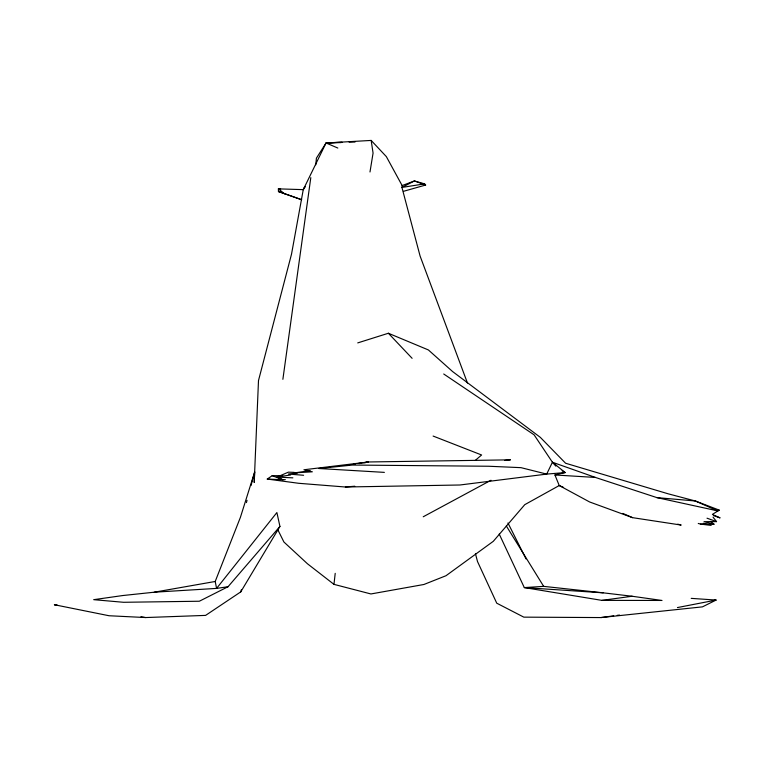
<?xml version="1.0" encoding="UTF-8"?>
<svg xmlns="http://www.w3.org/2000/svg" width="758" height="758" viewBox="0 0 758 758"><rect width="100%" height="100%" fill="white"/><g stroke="black" fill="none" stroke-linecap="round" stroke-linejoin="round"><path stroke-width="1.14" d="M228.044 586.72L199.326 601.236L123.554 602.288L93.689 599.673L122.73 595.542L154.244 592.206L216.589 588.398L276.888 512.55L279.939 526.431L228.044 586.72L216.589 588.398L215.206 581.481L240.409 517.344L254.679 471.959L254.214 482.467L258.497 380.544L291.508 254.195L303.257 189.642L326.054 142.978L342.057 142.22M315.773 164.799L316.418 158.157L326.054 142.978L371.164 140.429L386.343 156.612L402.138 185.568L401.939 187.434L420.093 256.052L467.459 383.036M563.545 487.422L559.233 485.537L524.763 504.667L493.287 541.326L445.988 575.729L423.911 584.484L370.927 593.959L333.965 584.361L335.216 573.342M282.876 379.322L310.808 177.609M369.989 171.981L373.069 153.097L371.164 140.429M246.426 502.592L247.042 500.318M251.012 485.565L254.679 471.959M56.765 604.666L54.434 604.742L109.038 615.742L145.612 617.552L205.598 615.392L240.75 591.884L241.414 589.62M443.714 373.997L534.096 434.827L552.421 462.238L546.689 474.101L459.916 484.997L345.364 487.006L298.661 483.291L267.242 479.056L272.169 475.711L282.715 475.626M240.75 591.884L279.939 526.431M280.792 191.537L278.451 191.537L301.618 199.714L278.451 191.537L278.385 188.865L303.257 189.642L305.095 186.705M303.153 189.623L305 186.686M475.37 460.324L481.614 454.99L433.112 436.058M357.738 342.9L388.38 333.255L428.384 349.94L452.602 371.562L540.321 437.357L565.601 463.242L668.158 493.809L695.351 500.991L719.209 510.106L712.387 514.407L720.1 517.904L713.43 515.554M423.229 516.776L490.985 480.259M555.813 466.142L552.421 462.238L595.428 477.445L656.892 497.618L717.722 510.883L719.209 510.106M402.138 185.568L414.38 180.954L424.594 183.862L425.636 185.028L403.427 191.338M677.747 524.166L681.167 525.067L632.551 517.657L589.591 501.957L559.233 485.537L554.932 474.972L565.165 472.566L552.421 462.238M713.856 600.525L716.092 600.061L691.211 598.365M364.968 462.683L368.445 461.973L510.475 459.841L504.657 460.466M677.444 607.565L716.092 600.061L702.458 606.864L600.923 617.571L523.816 617.145L496.746 603.188L477.512 561.555L475.446 553.643M359.283 463.574L361.575 463.176M363.868 462.768L368.445 461.973L303.92 469.771L312.353 471.808L294.928 472.84L310.098 470.604M154.244 592.206L215.206 581.481M424.594 183.862L401.939 187.434L414.38 180.954L425.636 185.028M290.655 474.953L276.992 477.095L282.98 479.767L285.321 479.615M347.439 465.08L349.77 464.73M353.275 464.218L355.606 463.868M357.937 463.526L368.445 461.973M601.909 600.374L632.144 596.252L662.018 600.459L601.909 600.374L524.309 587.592L499.219 534.039M600.923 617.571L613.705 615.837M617.192 615.363L619.513 615.051M297.477 472.973L288.372 474.025L303.598 475.275M345.364 487.006L354.782 486.219M603.188 592.832L543.666 586.36L524.309 587.592L603.188 592.832L632.144 596.252M341.195 142.57L326.054 142.978L337.831 148.047M349.125 142.125L355.019 142.04M713.041 517.164L716.556 521.618L704.04 521.665L713.998 524.185L710.454 521.371M698.251 523.437L700.496 524.091L713.998 524.185M294.246 472.386L288.372 472.149L276.992 477.095L292.872 477.853M267.242 479.056L282.98 479.767M384.382 472.376L318.9 468.51L352.47 465.052L488.72 466.246L521.011 467.658L546.689 474.101L565.165 472.566L562.161 470.737M554.932 474.972L595.428 477.445M656.892 497.618L695.351 500.991L717.722 510.883M54.434 604.742L56.755 604.941M280.621 189.13L278.385 188.865L284.44 193.735M700.496 524.091L711.165 525.398L703.244 523.266M140.969 616.728L145.612 617.552M707.015 518.197L716.556 521.618M272.169 475.711L281.9 479.359M622.839 513.403L632.551 517.657M333.965 584.361L307.473 563.781L283.909 542.008L277.76 529.634M388.38 333.255L412.115 358.316M506.316 525.948L543.666 586.36M507.964 522.973L526.024 558.93"/></g></svg>
